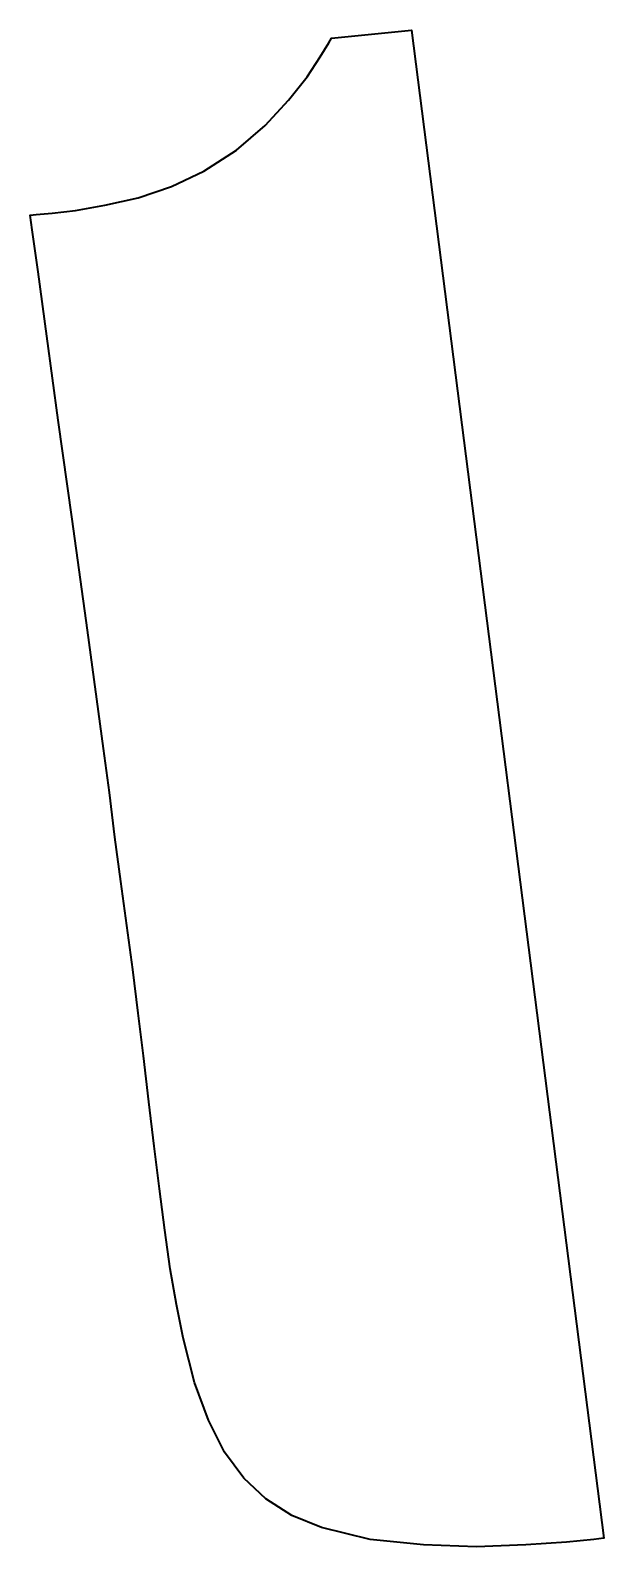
# Model space of a CAD drawing. Extents: x 0 to 862, y -2280 to 0.
import ezdxf

# ---------------------------------------------------------------- set-up
doc = ezdxf.new("R2010")
doc.units = 0
doc.linetypes.add('Solid', pattern=[0])

msp = doc.modelspace()

# ---------------------------------------------------------------- linework, layer by layer
at = {"color": 3, "linetype": 'Solid', "lineweight": 35}
msp.add_lwpolyline([(9, -277), (33, -275), (68, -271), (112, -263), (162, -252), (212, -235), (261, -212), (310, -180), (353, -143), (388, -105), (416, -70), (436, -40), (449, -19), (453, -12), (573, 0), (862, -2267), (847, -2269), (806, -2273), (745, -2277), (671, -2280), (591, -2277), (511, -2269), (438, -2251), (393, -2233), (354, -2208), (321, -2177), (292, -2138), (268, -2090), (247, -2033), (230, -1966), (220, -1916), (210, -1862), (202, -1804), (194, -1742), (186, -1678), (178, -1611), (170, -1542), (162, -1478), (154, -1412), (145, -1346), (136, -1280), (127, -1213), (119, -1146), (110, -1080), (86, -902), (63, -735), (42, -586), (25, -460), (12, -363), (3, -300), (0, -278), (9, -277)], close=True, dxfattribs=at)

doc.saveas('drawing.dxf')
